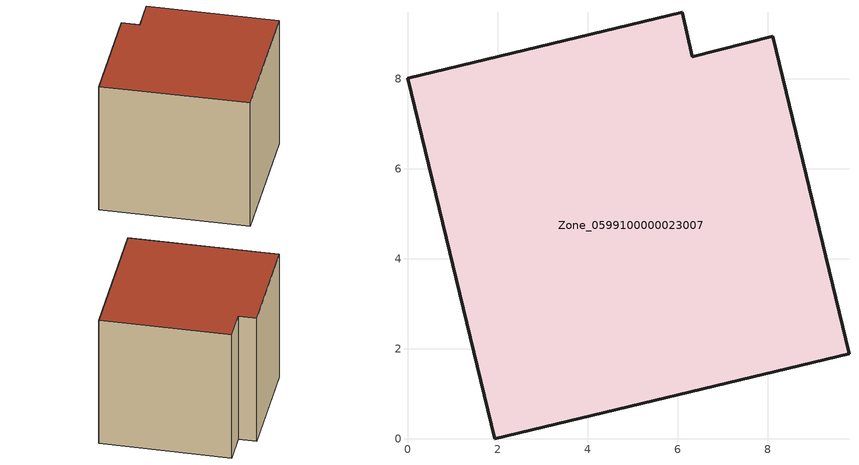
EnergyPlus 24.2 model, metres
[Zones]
Zone_0599100000023007
 floor ground (C_G): 0,8.02 6.1,9.48 6.33,8.49 8.12,8.95 9.81,1.89 1.94,0 z0
 wall outside (C_F): 6.1,9.48 0,8.02 1.94,0 9.81,1.89 8.12,8.95 6.33,8.49 6.1,9.48 z0:7.94
 roof outside (C_R): 9.81,1.89 8.12,8.95 6.33,8.49 6.1,9.48 0,8.02 1.94,0 z7.94
[BUILDING]
Pand.0599100000023007: North Axis=0; Terrain=City; Loads Convergence Tolerance Value=0.04; Temperature Convergence Tolerance Value=0.4; Solar Distribution=FullExterior; Maximum Number of Warmup Days=25; Minimum Number of Warmup Days=1
[Site:Location]
Rotterdam.The.Hague.AP_ZH_NLD Design_Conditions: Latitude=51.96; Longitude=4.45; Time Zone=1; Elevation=-4.5
[SITE:GROUNDTEMPERATURE:BUILDINGSURFACE]
18, 18, 18, 18, 18, 18, 18, 18, 18, 18, 18, 18
[MATERIAL] Thermal Absorptance=0.9; Solar Absorptance=0.7; Visible Absorptance=0.7
Name | Roughness | Thickness | Conductivity | Density | Specific Heat
G.TC.1965-1974 | MediumSmooth | 0.15 | 0.882353 | 540 | 1210
F.TC.1965-1974 | Rough | 0.3 | 0.697674 | 1920 | 840
R.TC.1965-1974 | MediumRough | 0.2 | 0.232558 | 1500 | 1000
[CONSTRUCTION]
C_G: G.TC.1965-1974
C_F: F.TC.1965-1974
C_R: R.TC.1965-1974
[ZONE]
Zone_0599100000023007: Type=1; Multiplier=1; Ceiling Height=Autocalculate; Volume=Autocalculate; Floor Area=autocalculate; Part of Total Floor Area=Yes
[ZONEINFILTRATION:DESIGNFLOWRATE]
Infil_Zone_0599100000023007: Zone or ZoneList or Space or SpaceList=Zone_0599100000023007; Schedule=AlwaysOn; Design Flow Rate Calculation Method=Flow/Area; Flow Rate per Floor Area=0.003; Constant Term Coefficient=1; Temperature Term Coefficient=0; Velocity Term Coefficient=0; Velocity Squared Term Coefficient=0
[HVACTEMPLATE:ZONE:IDEALLOADSAIRSYSTEM]
Zone_0599100000023007: Maximum Heating Supply Air Temperature=50; Minimum Cooling Supply Air Temperature=13; Maximum Heating Supply Air Humidity Ratio=0.0156; Minimum Cooling Supply Air Humidity Ratio=0.0077; Heating Limit=NoLimit; Cooling Limit=NoLimit; Dehumidification Control Type=ConstantSensibleHeatRatio; Cooling Sensible Heat Ratio=0.7; Dehumidification Setpoint=60; Humidification Control Type=None; Humidification Setpoint=30; Outdoor Air Method=None; Outdoor Air Flow Rate per Person=0.00944; Outdoor Air Flow Rate per Zone Floor Area=0; Outdoor Air Flow Rate per Zone=0; Demand Controlled Ventilation Type=None; Outdoor Air Economizer Type=NoEconomizer; Heat Recovery Type=None; Sensible Heat Recovery Effectiveness=0.7; Latent Heat Recovery Effectiveness=0.65
[ZONECONTROL:THERMOSTAT]
ThermostatControl_Zone_0599100000023007: Zone or ZoneList=Zone_0599100000023007; Control Type Schedule=DualSetpointControlType; Control 1=Thermostat_Zone_0599100000023007; Temperature Difference Between Cutout And Setpoint=0
[THERMOSTATSETPOINT:DUALSETPOINT]
Thermostat_Zone_0599100000023007: Heating Setpoint Temperature Schedule=HeatingSetpoint_Zone_0599100000023007; Cooling Setpoint Temperature Schedule=CoolingSetpoint_Zone_0599100000023007
[SCHEDULE:COMPACT]
HeatingSetpoint_Zone_0599100000023007: Through: 12/31, For: AllDays, Until: 24:00, 21
CoolingSetpoint_Zone_0599100000023007: Through: 12/31, For: AllDays, Until: 24:00, 24
DualSetpointControlType: Through: 12/31, For: AllDays, Until: 24:00, 4
AlwaysOn: Through: 12/31, For: AllDays, Until: 24:00, 1
